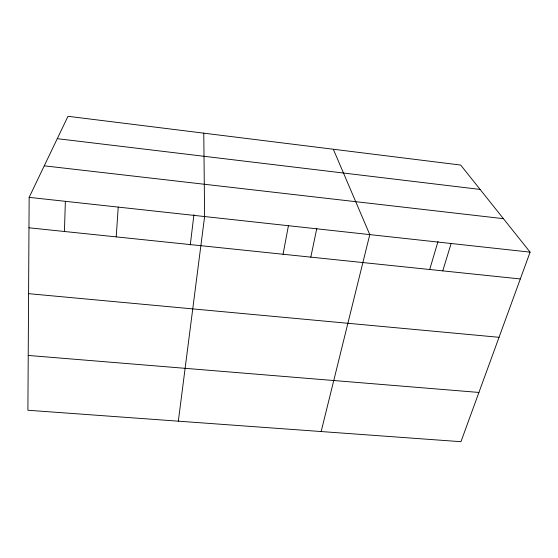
<?xml version="1.0" encoding="UTF-8"?>
<svg xmlns="http://www.w3.org/2000/svg" width="558" height="558" viewBox="0 0 558 558"><rect width="100%" height="100%" fill="white"/><g stroke="black" fill="none" stroke-linecap="round" stroke-linejoin="round"><path stroke-width="0.84" d="M29.149 197.358L27.9 410.249L460.957 441.699L530.1 252.139L460.678 165.056L67.992 116.301L29.149 197.358L530.1 252.139M64.435 231.486L65.363 201.347M116.21 236.878L118.226 207.102M190.278 244.899L193.926 214.704M178.33 421.171L204.612 216.546L203.775 133.16M283.059 254.246L288.423 225.711M310.806 257.168L316.839 228.236M321.157 431.543L369.78 234.611L333.314 149.244M429.688 269.549L438.002 241.502M442.752 270.867L451.136 243.504M28.221 355.446L478.924 392.441M28.584 293.668L499.033 337.297M28.967 227.797L520.321 278.944M44.256 165.831L503.421 218.673M57.272 138.67L480.11 189.427"/></g></svg>
